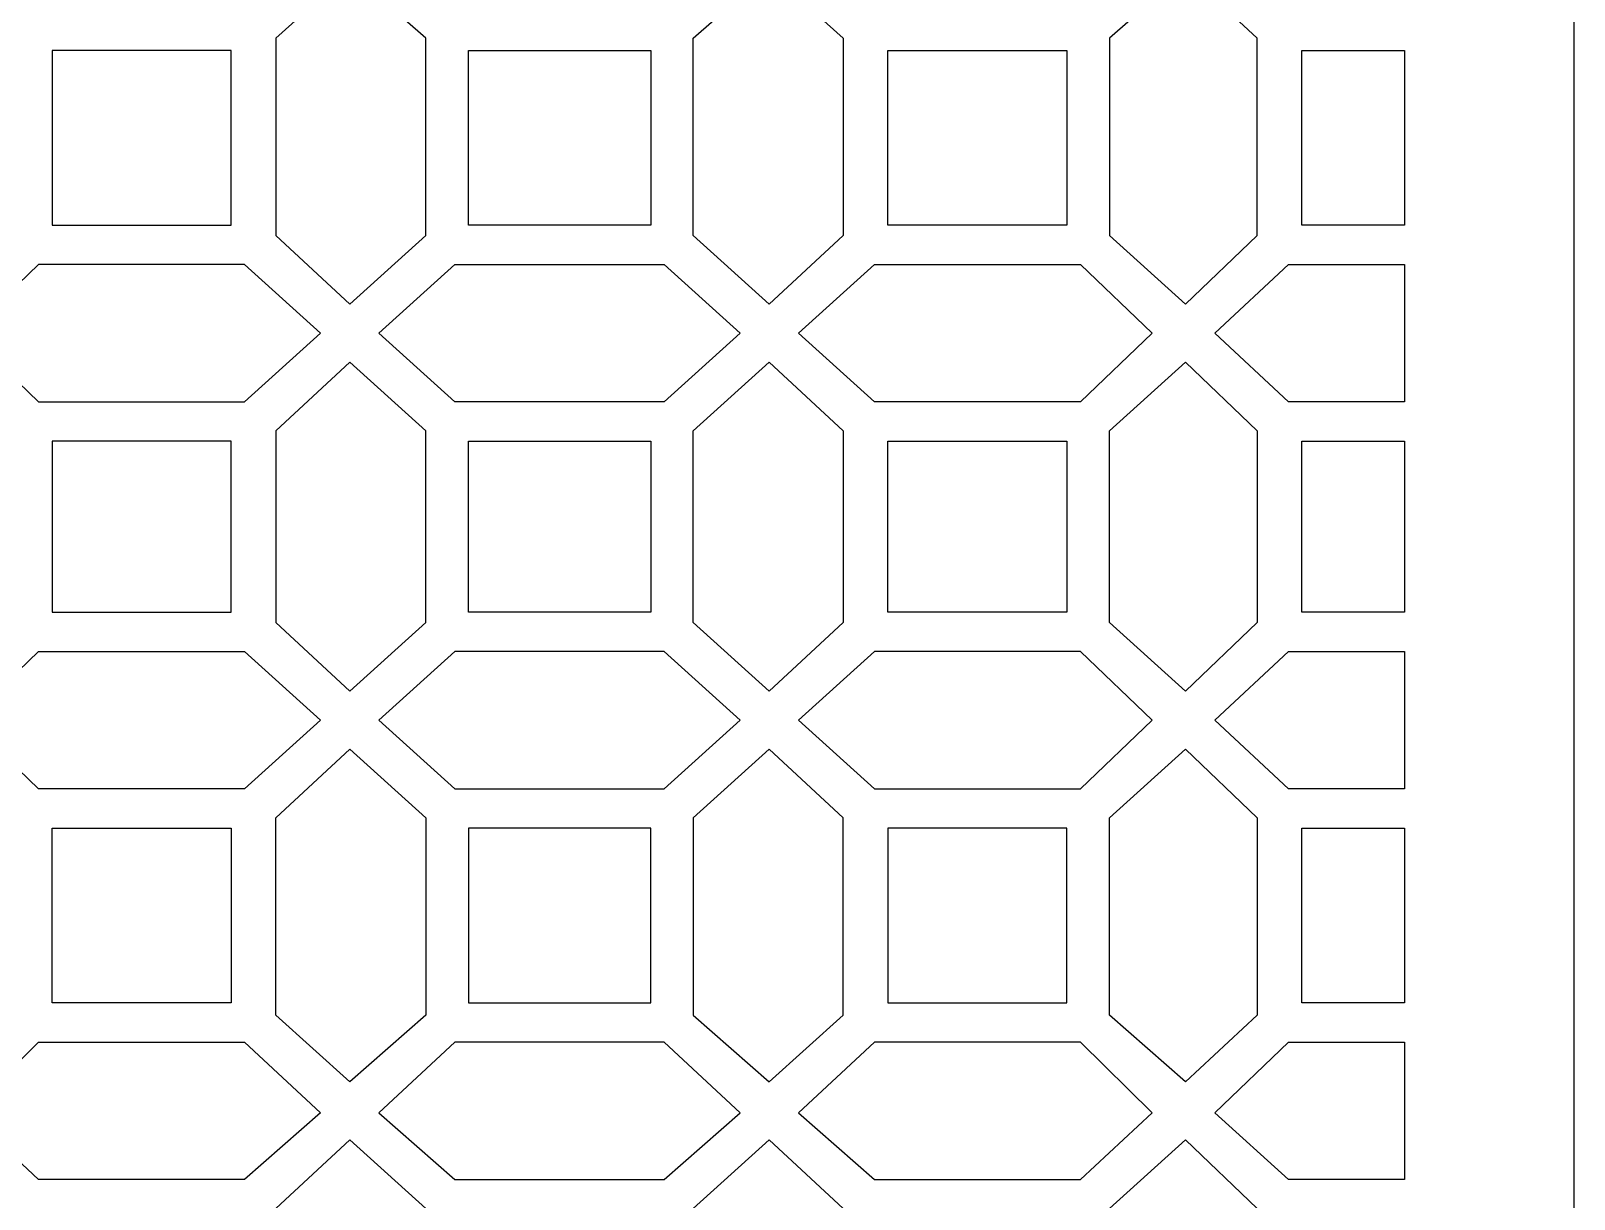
# Model space of a CAD drawing. Header units: centimetres. Extents: x -15.2 to -1.9, y -9.5 to 9.5.
# Drawn here: x -12.348 to -9.087, y -7.147 to -4.678 of the extents above; entities that cross this region are included whole.
import ezdxf

# ---------------------------------------------------------------- set-up
doc = ezdxf.new("R2010")
doc.units = ezdxf.units.CM
doc.header["$MEASUREMENT"] = 0
doc.layers.add('layer 1', color=7, linetype='Continuous')

msp = doc.modelspace()

# ---------------------------------------------------------------- linework, layer by layer
at = {"layer": 'layer 1', "color": 250}
for points, knots in [([(-15.18113, 9.50001), (-15.18113, 9.50001), (-9.08679, 9.50001), (-9.08679, 9.50001), (-9.08679, 9.50001), (-9.08679, 9.50001), (-9.08679, -9.5), (-9.08679, -9.5), (-9.08679, -9.5), (-9.08679, -9.5), (-15.18113, -9.5), (-15.18113, -9.5), (-15.18113, -9.5), (-15.18113, -9.5), (-15.18113, 9.50001), (-15.18113, 9.50001)], [0, 0, 0, 0, 0.2, 0.2, 0.2, 0.2, 0.4, 0.4, 0.4, 0.4, 0.6, 0.6, 0.6, 0.6, 1, 1, 1, 1]), ([(-11.82999, -5.11032), (-11.82999, -5.11032), (-11.83, -4.69329), (-11.83, -4.69329), (-11.83, -4.69329), (-11.83, -4.69329), (-11.67395, -4.55282), (-11.67395, -4.55282), (-11.67395, -4.55282), (-11.67395, -4.55282), (-11.51323, -4.69329), (-11.51323, -4.69329), (-11.51323, -4.69329), (-11.51323, -4.69329), (-11.51323, -5.11032), (-11.51323, -5.11032), (-11.51323, -5.11032), (-11.51323, -5.11032), (-11.67397, -5.25537), (-11.67397, -5.25537), (-11.67397, -5.25537), (-11.67397, -5.25537), (-11.82999, -5.11032), (-11.82999, -5.11032)], [0, 0, 0, 0, 0.1428571, 0.1428571, 0.1428571, 0.1428571, 0.2857143, 0.2857143, 0.2857143, 0.2857143, 0.4285714, 0.4285714, 0.4285714, 0.4285714, 0.5714286, 0.5714286, 0.5714286, 0.5714286, 0.7142857, 0.7142857, 0.7142857, 0.7142857, 1, 1, 1, 1]), ([(-10.63136, -5.11032), (-10.63136, -5.11032), (-10.63135, -4.69329), (-10.63135, -4.69329), (-10.63135, -4.69329), (-10.63135, -4.69329), (-10.7874, -4.55282), (-10.7874, -4.55282), (-10.7874, -4.55282), (-10.7874, -4.55282), (-10.94812, -4.69329), (-10.94812, -4.69329), (-10.94812, -4.69329), (-10.94812, -4.69329), (-10.94812, -5.11032), (-10.94812, -5.11032), (-10.94812, -5.11032), (-10.94812, -5.11032), (-10.78738, -5.25537), (-10.78738, -5.25537), (-10.78738, -5.25537), (-10.78738, -5.25537), (-10.63136, -5.11032), (-10.63136, -5.11032)], [0, 0, 0, 0, 0.1428571, 0.1428571, 0.1428571, 0.1428571, 0.2857143, 0.2857143, 0.2857143, 0.2857143, 0.4285714, 0.4285714, 0.4285714, 0.4285714, 0.5714286, 0.5714286, 0.5714286, 0.5714286, 0.7142857, 0.7142857, 0.7142857, 0.7142857, 1, 1, 1, 1]), ([(-10.06866, -5.11032), (-10.06866, -5.11032), (-10.06866, -4.69329), (-10.06866, -4.69329), (-10.06866, -4.69329), (-10.06866, -4.69329), (-9.90769, -4.55282), (-9.90769, -4.55282), (-9.90769, -4.55282), (-9.90769, -4.55282), (-9.75637, -4.69329), (-9.75637, -4.69329), (-9.75637, -4.69329), (-9.75637, -4.69329), (-9.75637, -5.11032), (-9.75637, -5.11032), (-9.75637, -5.11032), (-9.75637, -5.11032), (-9.90769, -5.25537), (-9.90769, -5.25537), (-9.90769, -5.25537), (-9.90769, -5.25537), (-10.06866, -5.11032), (-10.06866, -5.11032)], [0, 0, 0, 0, 0.1428571, 0.1428571, 0.1428571, 0.1428571, 0.2857143, 0.2857143, 0.2857143, 0.2857143, 0.4285714, 0.4285714, 0.4285714, 0.4285714, 0.5714286, 0.5714286, 0.5714286, 0.5714286, 0.7142857, 0.7142857, 0.7142857, 0.7142857, 1, 1, 1, 1]), ([(-11.9246, -5.08847), (-11.9246, -5.08847), (-12.30279, -5.08847), (-12.30279, -5.08847), (-12.30279, -5.08847), (-12.30279, -5.08847), (-12.30278, -4.71971), (-12.30278, -4.71971), (-12.30278, -4.71971), (-12.30278, -4.71971), (-11.9246, -4.71971), (-11.9246, -4.71971), (-11.9246, -4.71971), (-11.9246, -4.71971), (-11.9246, -5.08847), (-11.9246, -5.08847)], [0, 0, 0, 0, 0.2, 0.2, 0.2, 0.2, 0.4, 0.4, 0.4, 0.4, 0.6, 0.6, 0.6, 0.6, 1, 1, 1, 1]), ([(-11.23067, -5.08847), (-11.23067, -5.08847), (-11.03802, -5.08847), (-11.03802, -5.08847), (-11.03802, -5.08847), (-11.03802, -5.08847), (-11.03802, -4.71971), (-11.03802, -4.71971), (-11.03802, -4.71971), (-11.03802, -4.71971), (-11.23067, -4.71971), (-11.23067, -4.71971), (-11.23067, -4.71971), (-11.23067, -4.71971), (-11.42333, -4.71971), (-11.42333, -4.71971), (-11.42333, -4.71971), (-11.42333, -4.71971), (-11.42333, -5.08847), (-11.42333, -5.08847), (-11.42333, -5.08847), (-11.42333, -5.08847), (-11.23067, -5.08847), (-11.23067, -5.08847)], [0, 0, 0, 0, 0.1428571, 0.1428571, 0.1428571, 0.1428571, 0.2857143, 0.2857143, 0.2857143, 0.2857143, 0.4285714, 0.4285714, 0.4285714, 0.4285714, 0.5714286, 0.5714286, 0.5714286, 0.5714286, 0.7142857, 0.7142857, 0.7142857, 0.7142857, 1, 1, 1, 1]), ([(-10.53675, -5.08847), (-10.53675, -5.08847), (-10.15856, -5.08847), (-10.15856, -5.08847), (-10.15856, -5.08847), (-10.15856, -5.08847), (-10.15856, -4.71971), (-10.15856, -4.71971), (-10.15856, -4.71971), (-10.15856, -4.71971), (-10.53675, -4.71971), (-10.53675, -4.71971), (-10.53675, -4.71971), (-10.53675, -4.71971), (-10.53675, -5.08847), (-10.53675, -5.08847)], [0, 0, 0, 0, 0.2, 0.2, 0.2, 0.2, 0.4, 0.4, 0.4, 0.4, 0.6, 0.6, 0.6, 0.6, 1, 1, 1, 1]), ([(-9.44528, -4.71971), (-9.44528, -4.71971), (-9.46679, -4.71971), (-9.46679, -4.71971), (-9.46679, -4.71971), (-9.46679, -4.71971), (-9.662, -4.71972), (-9.662, -4.71972), (-9.662, -4.71972), (-9.662, -4.71972), (-9.66201, -5.08846), (-9.66201, -5.08846), (-9.66201, -5.08846), (-9.66201, -5.08846), (-9.46679, -5.08846), (-9.46679, -5.08846), (-9.46679, -5.08846), (-9.46679, -5.08846), (-9.44528, -5.08846), (-9.44528, -5.08846), (-9.44528, -5.08846), (-9.44528, -5.08846), (-9.44528, -4.71971), (-9.44528, -4.71971)], [0, 0, 0, 0, 0.1428571, 0.1428571, 0.1428571, 0.1428571, 0.2857143, 0.2857143, 0.2857143, 0.2857143, 0.4285714, 0.4285714, 0.4285714, 0.4285714, 0.5714286, 0.5714286, 0.5714286, 0.5714286, 0.7142857, 0.7142857, 0.7142857, 0.7142857, 1, 1, 1, 1]), ([(-11.89636, -5.17193), (-11.89636, -5.17193), (-11.73539, -5.31654), (-11.73539, -5.31654), (-11.73539, -5.31654), (-11.73539, -5.31654), (-11.89635, -5.4616), (-11.89635, -5.4616), (-11.89635, -5.4616), (-11.89635, -5.4616), (-12.33126, -5.4616), (-12.33126, -5.4616), (-12.33126, -5.4616), (-12.33126, -5.4616), (-12.48259, -5.31654), (-12.48259, -5.31654), (-12.48259, -5.31654), (-12.48259, -5.31654), (-12.33126, -5.17193), (-12.33126, -5.17193), (-12.33126, -5.17193), (-12.33126, -5.17193), (-11.89636, -5.17193), (-11.89636, -5.17193)], [0, 0, 0, 0, 0.1428571, 0.1428571, 0.1428571, 0.1428571, 0.2857143, 0.2857143, 0.2857143, 0.2857143, 0.4285714, 0.4285714, 0.4285714, 0.4285714, 0.5714286, 0.5714286, 0.5714286, 0.5714286, 0.7142857, 0.7142857, 0.7142857, 0.7142857, 1, 1, 1, 1]), ([(-11.23067, -5.46159), (-11.23067, -5.46159), (-11.00978, -5.4616), (-11.00978, -5.4616), (-11.00978, -5.4616), (-11.00978, -5.4616), (-10.84904, -5.31654), (-10.84904, -5.31654), (-10.84904, -5.31654), (-10.84904, -5.31654), (-11.00978, -5.17193), (-11.00978, -5.17193), (-11.00978, -5.17193), (-11.00978, -5.17193), (-11.23067, -5.17192), (-11.23067, -5.17192), (-11.23067, -5.17192), (-11.23067, -5.17192), (-11.45157, -5.17193), (-11.45157, -5.17193), (-11.45157, -5.17193), (-11.45157, -5.17193), (-11.61231, -5.31654), (-11.61231, -5.31654), (-11.61231, -5.31654), (-11.61231, -5.31654), (-11.45157, -5.4616), (-11.45157, -5.4616), (-11.45157, -5.4616), (-11.45157, -5.4616), (-11.23067, -5.46159), (-11.23067, -5.46159)], [0, 0, 0, 0, 0.1111111, 0.1111111, 0.1111111, 0.1111111, 0.2222222, 0.2222222, 0.2222222, 0.2222222, 0.3333333, 0.3333333, 0.3333333, 0.3333333, 0.4444444, 0.4444444, 0.4444444, 0.4444444, 0.5555556, 0.5555556, 0.5555556, 0.5555556, 0.6666667, 0.6666667, 0.6666667, 0.6666667, 0.7777778, 0.7777778, 0.7777778, 0.7777778, 1, 1, 1, 1]), ([(-10.565, -5.17193), (-10.565, -5.17193), (-10.72596, -5.31654), (-10.72596, -5.31654), (-10.72596, -5.31654), (-10.72596, -5.31654), (-10.565, -5.4616), (-10.565, -5.4616), (-10.565, -5.4616), (-10.565, -5.4616), (-10.13009, -5.4616), (-10.13009, -5.4616), (-10.13009, -5.4616), (-10.13009, -5.4616), (-9.97876, -5.31654), (-9.97876, -5.31654), (-9.97876, -5.31654), (-9.97876, -5.31654), (-10.13009, -5.17193), (-10.13009, -5.17193), (-10.13009, -5.17193), (-10.13009, -5.17193), (-10.565, -5.17193), (-10.565, -5.17193)], [0, 0, 0, 0, 0.1428571, 0.1428571, 0.1428571, 0.1428571, 0.2857143, 0.2857143, 0.2857143, 0.2857143, 0.4285714, 0.4285714, 0.4285714, 0.4285714, 0.5714286, 0.5714286, 0.5714286, 0.5714286, 0.7142857, 0.7142857, 0.7142857, 0.7142857, 1, 1, 1, 1]), ([(-9.44528, -5.17192), (-9.44528, -5.17192), (-9.46679, -5.17192), (-9.46679, -5.17192), (-9.46679, -5.17192), (-9.46679, -5.17192), (-9.69024, -5.17192), (-9.69024, -5.17192), (-9.69024, -5.17192), (-9.69024, -5.17192), (-9.84626, -5.31654), (-9.84626, -5.31654), (-9.84626, -5.31654), (-9.84626, -5.31654), (-9.69025, -5.4616), (-9.69025, -5.4616), (-9.69025, -5.4616), (-9.69025, -5.4616), (-9.46679, -5.4616), (-9.46679, -5.4616), (-9.46679, -5.4616), (-9.46679, -5.4616), (-9.44528, -5.4616), (-9.44528, -5.4616), (-9.44528, -5.4616), (-9.44528, -5.4616), (-9.44528, -5.17192), (-9.44528, -5.17192)], [0, 0, 0, 0, 0.125, 0.125, 0.125, 0.125, 0.25, 0.25, 0.25, 0.25, 0.375, 0.375, 0.375, 0.375, 0.5, 0.5, 0.5, 0.5, 0.625, 0.625, 0.625, 0.625, 0.75, 0.75, 0.75, 0.75, 1, 1, 1, 1]), ([(-11.82999, -5.72564), (-11.82999, -5.72564), (-11.82999, -5.52298), (-11.82999, -5.52298), (-11.82999, -5.52298), (-11.82999, -5.52298), (-11.67397, -5.37814), (-11.67397, -5.37814), (-11.67397, -5.37814), (-11.67397, -5.37814), (-11.51323, -5.52298), (-11.51323, -5.52298), (-11.51323, -5.52298), (-11.51323, -5.52298), (-11.51323, -5.72564), (-11.51323, -5.72564), (-11.51323, -5.72564), (-11.51323, -5.72564), (-11.51323, -5.9283), (-11.51323, -5.9283), (-11.51323, -5.9283), (-11.51323, -5.9283), (-11.67397, -6.07314), (-11.67397, -6.07314), (-11.67397, -6.07314), (-11.67397, -6.07314), (-11.82999, -5.9283), (-11.82999, -5.9283), (-11.82999, -5.9283), (-11.82999, -5.9283), (-11.82999, -5.72564), (-11.82999, -5.72564)], [0, 0, 0, 0, 0.1111111, 0.1111111, 0.1111111, 0.1111111, 0.2222222, 0.2222222, 0.2222222, 0.2222222, 0.3333333, 0.3333333, 0.3333333, 0.3333333, 0.4444444, 0.4444444, 0.4444444, 0.4444444, 0.5555556, 0.5555556, 0.5555556, 0.5555556, 0.6666667, 0.6666667, 0.6666667, 0.6666667, 0.7777778, 0.7777778, 0.7777778, 0.7777778, 1, 1, 1, 1]), ([(-10.63136, -5.72564), (-10.63136, -5.72564), (-10.63136, -5.52298), (-10.63136, -5.52298), (-10.63136, -5.52298), (-10.63136, -5.52298), (-10.78738, -5.37814), (-10.78738, -5.37814), (-10.78738, -5.37814), (-10.78738, -5.37814), (-10.94812, -5.52298), (-10.94812, -5.52298), (-10.94812, -5.52298), (-10.94812, -5.52298), (-10.94812, -5.72564), (-10.94812, -5.72564), (-10.94812, -5.72564), (-10.94812, -5.72564), (-10.94812, -5.9283), (-10.94812, -5.9283), (-10.94812, -5.9283), (-10.94812, -5.9283), (-10.78738, -6.07314), (-10.78738, -6.07314), (-10.78738, -6.07314), (-10.78738, -6.07314), (-10.63136, -5.9283), (-10.63136, -5.9283), (-10.63136, -5.9283), (-10.63136, -5.9283), (-10.63136, -5.72564), (-10.63136, -5.72564)], [0, 0, 0, 0, 0.1111111, 0.1111111, 0.1111111, 0.1111111, 0.2222222, 0.2222222, 0.2222222, 0.2222222, 0.3333333, 0.3333333, 0.3333333, 0.3333333, 0.4444444, 0.4444444, 0.4444444, 0.4444444, 0.5555556, 0.5555556, 0.5555556, 0.5555556, 0.6666667, 0.6666667, 0.6666667, 0.6666667, 0.7777778, 0.7777778, 0.7777778, 0.7777778, 1, 1, 1, 1]), ([(-9.75637, -5.72564), (-9.75637, -5.72564), (-9.75637, -5.52298), (-9.75637, -5.52298), (-9.75637, -5.52298), (-9.75637, -5.52298), (-9.90769, -5.37814), (-9.90769, -5.37814), (-9.90769, -5.37814), (-9.90769, -5.37814), (-10.06866, -5.52298), (-10.06866, -5.52298), (-10.06866, -5.52298), (-10.06866, -5.52298), (-10.06866, -5.72564), (-10.06866, -5.72564), (-10.06866, -5.72564), (-10.06866, -5.72564), (-10.06866, -5.9283), (-10.06866, -5.9283), (-10.06866, -5.9283), (-10.06866, -5.9283), (-9.90769, -6.07314), (-9.90769, -6.07314), (-9.90769, -6.07314), (-9.90769, -6.07314), (-9.75637, -5.9283), (-9.75637, -5.9283), (-9.75637, -5.9283), (-9.75637, -5.9283), (-9.75637, -5.72564), (-9.75637, -5.72564)], [0, 0, 0, 0, 0.1111111, 0.1111111, 0.1111111, 0.1111111, 0.2222222, 0.2222222, 0.2222222, 0.2222222, 0.3333333, 0.3333333, 0.3333333, 0.3333333, 0.4444444, 0.4444444, 0.4444444, 0.4444444, 0.5555556, 0.5555556, 0.5555556, 0.5555556, 0.6666667, 0.6666667, 0.6666667, 0.6666667, 0.7777778, 0.7777778, 0.7777778, 0.7777778, 1, 1, 1, 1]), ([(-12.30279, -5.72564), (-12.30279, -5.72564), (-12.30279, -5.54483), (-12.30279, -5.54483), (-12.30279, -5.54483), (-12.30279, -5.54483), (-11.9246, -5.54483), (-11.9246, -5.54483), (-11.9246, -5.54483), (-11.9246, -5.54483), (-11.9246, -5.72564), (-11.9246, -5.72564), (-11.9246, -5.72564), (-11.9246, -5.72564), (-11.9246, -5.90644), (-11.9246, -5.90644), (-11.9246, -5.90644), (-11.9246, -5.90644), (-12.30279, -5.90644), (-12.30279, -5.90644), (-12.30279, -5.90644), (-12.30279, -5.90644), (-12.30279, -5.72564), (-12.30279, -5.72564)], [0, 0, 0, 0, 0.1428571, 0.1428571, 0.1428571, 0.1428571, 0.2857143, 0.2857143, 0.2857143, 0.2857143, 0.4285714, 0.4285714, 0.4285714, 0.4285714, 0.5714286, 0.5714286, 0.5714286, 0.5714286, 0.7142857, 0.7142857, 0.7142857, 0.7142857, 1, 1, 1, 1]), ([(-11.03802, -5.72564), (-11.03802, -5.72564), (-11.03802, -5.54483), (-11.03802, -5.54483), (-11.03802, -5.54483), (-11.03802, -5.54483), (-11.23067, -5.54483), (-11.23067, -5.54483), (-11.23067, -5.54483), (-11.23067, -5.54483), (-11.42333, -5.54483), (-11.42333, -5.54483), (-11.42333, -5.54483), (-11.42333, -5.54483), (-11.42333, -5.72564), (-11.42333, -5.72564), (-11.42333, -5.72564), (-11.42333, -5.72564), (-11.42333, -5.90644), (-11.42333, -5.90644), (-11.42333, -5.90644), (-11.42333, -5.90644), (-11.23067, -5.90644), (-11.23067, -5.90644), (-11.23067, -5.90644), (-11.23067, -5.90644), (-11.03802, -5.90644), (-11.03802, -5.90644), (-11.03802, -5.90644), (-11.03802, -5.90644), (-11.03802, -5.72564), (-11.03802, -5.72564)], [0, 0, 0, 0, 0.1111111, 0.1111111, 0.1111111, 0.1111111, 0.2222222, 0.2222222, 0.2222222, 0.2222222, 0.3333333, 0.3333333, 0.3333333, 0.3333333, 0.4444444, 0.4444444, 0.4444444, 0.4444444, 0.5555556, 0.5555556, 0.5555556, 0.5555556, 0.6666667, 0.6666667, 0.6666667, 0.6666667, 0.7777778, 0.7777778, 0.7777778, 0.7777778, 1, 1, 1, 1]), ([(-10.15856, -5.72564), (-10.15856, -5.72564), (-10.15856, -5.54483), (-10.15856, -5.54483), (-10.15856, -5.54483), (-10.15856, -5.54483), (-10.53675, -5.54483), (-10.53675, -5.54483), (-10.53675, -5.54483), (-10.53675, -5.54483), (-10.53675, -5.72564), (-10.53675, -5.72564), (-10.53675, -5.72564), (-10.53675, -5.72564), (-10.53675, -5.90644), (-10.53675, -5.90644), (-10.53675, -5.90644), (-10.53675, -5.90644), (-10.15856, -5.90644), (-10.15856, -5.90644), (-10.15856, -5.90644), (-10.15856, -5.90644), (-10.15856, -5.72564), (-10.15856, -5.72564)], [0, 0, 0, 0, 0.1428571, 0.1428571, 0.1428571, 0.1428571, 0.2857143, 0.2857143, 0.2857143, 0.2857143, 0.4285714, 0.4285714, 0.4285714, 0.4285714, 0.5714286, 0.5714286, 0.5714286, 0.5714286, 0.7142857, 0.7142857, 0.7142857, 0.7142857, 1, 1, 1, 1]), ([(-9.44528, -5.54483), (-9.44528, -5.54483), (-9.46679, -5.54483), (-9.46679, -5.54483), (-9.46679, -5.54483), (-9.46679, -5.54483), (-9.662, -5.54483), (-9.662, -5.54483), (-9.662, -5.54483), (-9.662, -5.54483), (-9.662, -5.72564), (-9.662, -5.72564), (-9.662, -5.72564), (-9.662, -5.72564), (-9.662, -5.90644), (-9.662, -5.90644), (-9.662, -5.90644), (-9.662, -5.90644), (-9.46679, -5.90644), (-9.46679, -5.90644), (-9.46679, -5.90644), (-9.46679, -5.90644), (-9.44528, -5.90644), (-9.44528, -5.90644), (-9.44528, -5.90644), (-9.44528, -5.90644), (-9.44528, -5.54483), (-9.44528, -5.54483)], [0, 0, 0, 0, 0.125, 0.125, 0.125, 0.125, 0.25, 0.25, 0.25, 0.25, 0.375, 0.375, 0.375, 0.375, 0.5, 0.5, 0.5, 0.5, 0.625, 0.625, 0.625, 0.625, 0.75, 0.75, 0.75, 0.75, 1, 1, 1, 1]), ([(-11.89636, -6.27935), (-11.89636, -6.27935), (-11.73539, -6.13474), (-11.73539, -6.13474), (-11.73539, -6.13474), (-11.73539, -6.13474), (-11.89635, -5.98967), (-11.89635, -5.98967), (-11.89635, -5.98967), (-11.89635, -5.98967), (-12.33126, -5.98968), (-12.33126, -5.98968), (-12.33126, -5.98968), (-12.33126, -5.98968), (-12.48259, -6.13474), (-12.48259, -6.13474), (-12.48259, -6.13474), (-12.48259, -6.13474), (-12.33126, -6.27935), (-12.33126, -6.27935), (-12.33126, -6.27935), (-12.33126, -6.27935), (-11.89636, -6.27935), (-11.89636, -6.27935)], [0, 0, 0, 0, 0.1428571, 0.1428571, 0.1428571, 0.1428571, 0.2857143, 0.2857143, 0.2857143, 0.2857143, 0.4285714, 0.4285714, 0.4285714, 0.4285714, 0.5714286, 0.5714286, 0.5714286, 0.5714286, 0.7142857, 0.7142857, 0.7142857, 0.7142857, 1, 1, 1, 1]), ([(-11.23067, -5.98968), (-11.23067, -5.98968), (-11.00978, -5.98968), (-11.00978, -5.98968), (-11.00978, -5.98968), (-11.00978, -5.98968), (-10.84904, -6.13474), (-10.84904, -6.13474), (-10.84904, -6.13474), (-10.84904, -6.13474), (-11.00978, -6.27935), (-11.00978, -6.27935), (-11.00978, -6.27935), (-11.00978, -6.27935), (-11.23067, -6.27936), (-11.23067, -6.27936), (-11.23067, -6.27936), (-11.23067, -6.27936), (-11.45157, -6.27935), (-11.45157, -6.27935), (-11.45157, -6.27935), (-11.45157, -6.27935), (-11.61231, -6.13474), (-11.61231, -6.13474), (-11.61231, -6.13474), (-11.61231, -6.13474), (-11.45157, -5.98968), (-11.45157, -5.98968), (-11.45157, -5.98968), (-11.45157, -5.98968), (-11.23067, -5.98968), (-11.23067, -5.98968)], [0, 0, 0, 0, 0.1111111, 0.1111111, 0.1111111, 0.1111111, 0.2222222, 0.2222222, 0.2222222, 0.2222222, 0.3333333, 0.3333333, 0.3333333, 0.3333333, 0.4444444, 0.4444444, 0.4444444, 0.4444444, 0.5555556, 0.5555556, 0.5555556, 0.5555556, 0.6666667, 0.6666667, 0.6666667, 0.6666667, 0.7777778, 0.7777778, 0.7777778, 0.7777778, 1, 1, 1, 1]), ([(-10.565, -6.27935), (-10.565, -6.27935), (-10.72596, -6.13474), (-10.72596, -6.13474), (-10.72596, -6.13474), (-10.72596, -6.13474), (-10.565, -5.98967), (-10.565, -5.98967), (-10.565, -5.98967), (-10.565, -5.98967), (-10.13009, -5.98968), (-10.13009, -5.98968), (-10.13009, -5.98968), (-10.13009, -5.98968), (-9.97876, -6.13474), (-9.97876, -6.13474), (-9.97876, -6.13474), (-9.97876, -6.13474), (-10.13009, -6.27935), (-10.13009, -6.27935), (-10.13009, -6.27935), (-10.13009, -6.27935), (-10.565, -6.27935), (-10.565, -6.27935)], [0, 0, 0, 0, 0.1428571, 0.1428571, 0.1428571, 0.1428571, 0.2857143, 0.2857143, 0.2857143, 0.2857143, 0.4285714, 0.4285714, 0.4285714, 0.4285714, 0.5714286, 0.5714286, 0.5714286, 0.5714286, 0.7142857, 0.7142857, 0.7142857, 0.7142857, 1, 1, 1, 1]), ([(-9.44528, -5.98968), (-9.44528, -5.98968), (-9.46679, -5.98968), (-9.46679, -5.98968), (-9.46679, -5.98968), (-9.46679, -5.98968), (-9.69025, -5.98967), (-9.69025, -5.98967), (-9.69025, -5.98967), (-9.69025, -5.98967), (-9.84626, -6.13474), (-9.84626, -6.13474), (-9.84626, -6.13474), (-9.84626, -6.13474), (-9.69024, -6.27936), (-9.69024, -6.27936), (-9.69024, -6.27936), (-9.69024, -6.27936), (-9.46679, -6.27936), (-9.46679, -6.27936), (-9.46679, -6.27936), (-9.46679, -6.27936), (-9.44528, -6.27936), (-9.44528, -6.27936), (-9.44528, -6.27936), (-9.44528, -6.27936), (-9.44528, -5.98968), (-9.44528, -5.98968)], [0, 0, 0, 0, 0.125, 0.125, 0.125, 0.125, 0.25, 0.25, 0.25, 0.25, 0.375, 0.375, 0.375, 0.375, 0.5, 0.5, 0.5, 0.5, 0.625, 0.625, 0.625, 0.625, 0.75, 0.75, 0.75, 0.75, 1, 1, 1, 1]), ([(-11.82999, -6.34096), (-11.82999, -6.34096), (-11.83, -6.75798), (-11.83, -6.75798), (-11.83, -6.75798), (-11.83, -6.75798), (-11.67395, -6.89846), (-11.67395, -6.89846), (-11.67395, -6.89846), (-11.67395, -6.89846), (-11.51323, -6.75798), (-11.51323, -6.75798), (-11.51323, -6.75798), (-11.51323, -6.75798), (-11.51323, -6.34096), (-11.51323, -6.34096), (-11.51323, -6.34096), (-11.51323, -6.34096), (-11.67397, -6.1959), (-11.67397, -6.1959), (-11.67397, -6.1959), (-11.67397, -6.1959), (-11.82999, -6.34096), (-11.82999, -6.34096)], [0, 0, 0, 0, 0.1428571, 0.1428571, 0.1428571, 0.1428571, 0.2857143, 0.2857143, 0.2857143, 0.2857143, 0.4285714, 0.4285714, 0.4285714, 0.4285714, 0.5714286, 0.5714286, 0.5714286, 0.5714286, 0.7142857, 0.7142857, 0.7142857, 0.7142857, 1, 1, 1, 1]), ([(-10.63136, -6.34096), (-10.63136, -6.34096), (-10.63135, -6.75798), (-10.63135, -6.75798), (-10.63135, -6.75798), (-10.63135, -6.75798), (-10.7874, -6.89846), (-10.7874, -6.89846), (-10.7874, -6.89846), (-10.7874, -6.89846), (-10.94812, -6.75798), (-10.94812, -6.75798), (-10.94812, -6.75798), (-10.94812, -6.75798), (-10.94812, -6.34096), (-10.94812, -6.34096), (-10.94812, -6.34096), (-10.94812, -6.34096), (-10.78738, -6.1959), (-10.78738, -6.1959), (-10.78738, -6.1959), (-10.78738, -6.1959), (-10.63136, -6.34096), (-10.63136, -6.34096)], [0, 0, 0, 0, 0.1428571, 0.1428571, 0.1428571, 0.1428571, 0.2857143, 0.2857143, 0.2857143, 0.2857143, 0.4285714, 0.4285714, 0.4285714, 0.4285714, 0.5714286, 0.5714286, 0.5714286, 0.5714286, 0.7142857, 0.7142857, 0.7142857, 0.7142857, 1, 1, 1, 1]), ([(-10.06866, -6.34096), (-10.06866, -6.34096), (-10.06866, -6.75798), (-10.06866, -6.75798), (-10.06866, -6.75798), (-10.06866, -6.75798), (-9.90769, -6.89846), (-9.90769, -6.89846), (-9.90769, -6.89846), (-9.90769, -6.89846), (-9.75637, -6.75799), (-9.75637, -6.75799), (-9.75637, -6.75799), (-9.75637, -6.75799), (-9.75637, -6.34096), (-9.75637, -6.34096), (-9.75637, -6.34096), (-9.75637, -6.34096), (-9.90769, -6.19591), (-9.90769, -6.19591), (-9.90769, -6.19591), (-9.90769, -6.19591), (-10.06866, -6.34096), (-10.06866, -6.34096)], [0, 0, 0, 0, 0.1428571, 0.1428571, 0.1428571, 0.1428571, 0.2857143, 0.2857143, 0.2857143, 0.2857143, 0.4285714, 0.4285714, 0.4285714, 0.4285714, 0.5714286, 0.5714286, 0.5714286, 0.5714286, 0.7142857, 0.7142857, 0.7142857, 0.7142857, 1, 1, 1, 1]), ([(-11.9246, -6.36281), (-11.9246, -6.36281), (-12.30279, -6.36281), (-12.30279, -6.36281), (-12.30279, -6.36281), (-12.30279, -6.36281), (-12.30278, -6.73156), (-12.30278, -6.73156), (-12.30278, -6.73156), (-12.30278, -6.73156), (-11.9246, -6.73156), (-11.9246, -6.73156), (-11.9246, -6.73156), (-11.9246, -6.73156), (-11.9246, -6.36281), (-11.9246, -6.36281)], [0, 0, 0, 0, 0.2, 0.2, 0.2, 0.2, 0.4, 0.4, 0.4, 0.4, 0.6, 0.6, 0.6, 0.6, 1, 1, 1, 1]), ([(-11.23067, -6.36281), (-11.23067, -6.36281), (-11.03802, -6.36281), (-11.03802, -6.36281), (-11.03802, -6.36281), (-11.03802, -6.36281), (-11.03802, -6.73156), (-11.03802, -6.73156), (-11.03802, -6.73156), (-11.03802, -6.73156), (-11.23067, -6.73156), (-11.23067, -6.73156), (-11.23067, -6.73156), (-11.23067, -6.73156), (-11.42333, -6.73156), (-11.42333, -6.73156), (-11.42333, -6.73156), (-11.42333, -6.73156), (-11.42333, -6.36281), (-11.42333, -6.36281), (-11.42333, -6.36281), (-11.42333, -6.36281), (-11.23067, -6.36281), (-11.23067, -6.36281)], [0, 0, 0, 0, 0.1428571, 0.1428571, 0.1428571, 0.1428571, 0.2857143, 0.2857143, 0.2857143, 0.2857143, 0.4285714, 0.4285714, 0.4285714, 0.4285714, 0.5714286, 0.5714286, 0.5714286, 0.5714286, 0.7142857, 0.7142857, 0.7142857, 0.7142857, 1, 1, 1, 1]), ([(-10.53675, -6.36281), (-10.53675, -6.36281), (-10.15856, -6.36281), (-10.15856, -6.36281), (-10.15856, -6.36281), (-10.15856, -6.36281), (-10.15856, -6.73156), (-10.15856, -6.73156), (-10.15856, -6.73156), (-10.15856, -6.73156), (-10.53675, -6.73156), (-10.53675, -6.73156), (-10.53675, -6.73156), (-10.53675, -6.73156), (-10.53675, -6.36281), (-10.53675, -6.36281)], [0, 0, 0, 0, 0.2, 0.2, 0.2, 0.2, 0.4, 0.4, 0.4, 0.4, 0.6, 0.6, 0.6, 0.6, 1, 1, 1, 1]), ([(-9.44528, -6.36281), (-9.44528, -6.36281), (-9.46679, -6.36281), (-9.46679, -6.36281), (-9.46679, -6.36281), (-9.46679, -6.36281), (-9.66201, -6.36281), (-9.66201, -6.36281), (-9.66201, -6.36281), (-9.66201, -6.36281), (-9.662, -6.73155), (-9.662, -6.73155), (-9.662, -6.73155), (-9.662, -6.73155), (-9.46679, -6.73156), (-9.46679, -6.73156), (-9.46679, -6.73156), (-9.46679, -6.73156), (-9.44528, -6.73156), (-9.44528, -6.73156), (-9.44528, -6.73156), (-9.44528, -6.73156), (-9.44528, -6.36281), (-9.44528, -6.36281)], [0, 0, 0, 0, 0.1428571, 0.1428571, 0.1428571, 0.1428571, 0.2857143, 0.2857143, 0.2857143, 0.2857143, 0.4285714, 0.4285714, 0.4285714, 0.4285714, 0.5714286, 0.5714286, 0.5714286, 0.5714286, 0.7142857, 0.7142857, 0.7142857, 0.7142857, 1, 1, 1, 1]), ([(-11.89636, -7.10491), (-11.89636, -7.10491), (-11.73539, -6.96443), (-11.73539, -6.96443), (-11.73539, -6.96443), (-11.73539, -6.96443), (-11.89635, -6.81501), (-11.89635, -6.81501), (-11.89635, -6.81501), (-11.89635, -6.81501), (-12.33126, -6.81501), (-12.33126, -6.81501), (-12.33126, -6.81501), (-12.33126, -6.81501), (-12.48259, -6.96443), (-12.48259, -6.96443), (-12.48259, -6.96443), (-12.48259, -6.96443), (-12.33126, -7.10489), (-12.33126, -7.10489), (-12.33126, -7.10489), (-12.33126, -7.10489), (-11.89636, -7.10491), (-11.89636, -7.10491)], [0, 0, 0, 0, 0.1428571, 0.1428571, 0.1428571, 0.1428571, 0.2857143, 0.2857143, 0.2857143, 0.2857143, 0.4285714, 0.4285714, 0.4285714, 0.4285714, 0.5714286, 0.5714286, 0.5714286, 0.5714286, 0.7142857, 0.7142857, 0.7142857, 0.7142857, 1, 1, 1, 1]), ([(-11.23067, -6.81501), (-11.23067, -6.81501), (-11.00978, -6.81501), (-11.00978, -6.81501), (-11.00978, -6.81501), (-11.00978, -6.81501), (-10.84904, -6.96443), (-10.84904, -6.96443), (-10.84904, -6.96443), (-10.84904, -6.96443), (-11.00978, -7.1049), (-11.00978, -7.1049), (-11.00978, -7.1049), (-11.00978, -7.1049), (-11.23067, -7.10489), (-11.23067, -7.10489), (-11.23067, -7.10489), (-11.23067, -7.10489), (-11.45157, -7.1049), (-11.45157, -7.1049), (-11.45157, -7.1049), (-11.45157, -7.1049), (-11.61231, -6.96443), (-11.61231, -6.96443), (-11.61231, -6.96443), (-11.61231, -6.96443), (-11.45157, -6.81501), (-11.45157, -6.81501), (-11.45157, -6.81501), (-11.45157, -6.81501), (-11.23067, -6.81501), (-11.23067, -6.81501)], [0, 0, 0, 0, 0.1111111, 0.1111111, 0.1111111, 0.1111111, 0.2222222, 0.2222222, 0.2222222, 0.2222222, 0.3333333, 0.3333333, 0.3333333, 0.3333333, 0.4444444, 0.4444444, 0.4444444, 0.4444444, 0.5555556, 0.5555556, 0.5555556, 0.5555556, 0.6666667, 0.6666667, 0.6666667, 0.6666667, 0.7777778, 0.7777778, 0.7777778, 0.7777778, 1, 1, 1, 1]), ([(-10.565, -7.10491), (-10.565, -7.10491), (-10.72596, -6.96443), (-10.72596, -6.96443), (-10.72596, -6.96443), (-10.72596, -6.96443), (-10.565, -6.81501), (-10.565, -6.81501), (-10.565, -6.81501), (-10.565, -6.81501), (-10.13009, -6.81501), (-10.13009, -6.81501), (-10.13009, -6.81501), (-10.13009, -6.81501), (-9.97876, -6.96443), (-9.97876, -6.96443), (-9.97876, -6.96443), (-9.97876, -6.96443), (-10.13009, -7.10489), (-10.13009, -7.10489), (-10.13009, -7.10489), (-10.13009, -7.10489), (-10.565, -7.10491), (-10.565, -7.10491)], [0, 0, 0, 0, 0.1428571, 0.1428571, 0.1428571, 0.1428571, 0.2857143, 0.2857143, 0.2857143, 0.2857143, 0.4285714, 0.4285714, 0.4285714, 0.4285714, 0.5714286, 0.5714286, 0.5714286, 0.5714286, 0.7142857, 0.7142857, 0.7142857, 0.7142857, 1, 1, 1, 1]), ([(-9.44528, -6.81501), (-9.44528, -6.81501), (-9.46679, -6.81501), (-9.46679, -6.81501), (-9.46679, -6.81501), (-9.46679, -6.81501), (-9.69025, -6.81501), (-9.69025, -6.81501), (-9.69025, -6.81501), (-9.69025, -6.81501), (-9.84626, -6.96443), (-9.84626, -6.96443), (-9.84626, -6.96443), (-9.84626, -6.96443), (-9.69025, -7.10489), (-9.69025, -7.10489), (-9.69025, -7.10489), (-9.69025, -7.10489), (-9.46679, -7.1049), (-9.46679, -7.1049), (-9.46679, -7.1049), (-9.46679, -7.1049), (-9.44528, -7.1049), (-9.44528, -7.1049), (-9.44528, -7.1049), (-9.44528, -7.1049), (-9.44528, -6.81501), (-9.44528, -6.81501)], [0, 0, 0, 0, 0.125, 0.125, 0.125, 0.125, 0.25, 0.25, 0.25, 0.25, 0.375, 0.375, 0.375, 0.375, 0.5, 0.5, 0.5, 0.5, 0.625, 0.625, 0.625, 0.625, 0.75, 0.75, 0.75, 0.75, 1, 1, 1, 1]), ([(-11.51323, -7.36801), (-11.51323, -7.36801), (-11.51323, -7.16629), (-11.51323, -7.16629), (-11.51323, -7.16629), (-11.51323, -7.16629), (-11.67397, -7.02145), (-11.67397, -7.02145), (-11.67397, -7.02145), (-11.67397, -7.02145), (-11.83, -7.16628), (-11.83, -7.16628), (-11.83, -7.16628), (-11.83, -7.16628), (-11.82999, -7.36801), (-11.82999, -7.36801), (-11.82999, -7.36801), (-11.82999, -7.36801), (-11.83, -7.56974), (-11.83, -7.56974), (-11.83, -7.56974), (-11.83, -7.56974), (-11.67397, -7.71457), (-11.67397, -7.71457), (-11.67397, -7.71457), (-11.67397, -7.71457), (-11.51323, -7.56973), (-11.51323, -7.56973), (-11.51323, -7.56973), (-11.51323, -7.56973), (-11.51323, -7.36801), (-11.51323, -7.36801)], [0, 0, 0, 0, 0.1111111, 0.1111111, 0.1111111, 0.1111111, 0.2222222, 0.2222222, 0.2222222, 0.2222222, 0.3333333, 0.3333333, 0.3333333, 0.3333333, 0.4444444, 0.4444444, 0.4444444, 0.4444444, 0.5555556, 0.5555556, 0.5555556, 0.5555556, 0.6666667, 0.6666667, 0.6666667, 0.6666667, 0.7777778, 0.7777778, 0.7777778, 0.7777778, 1, 1, 1, 1]), ([(-10.63136, -7.36801), (-10.63136, -7.36801), (-10.63135, -7.16628), (-10.63135, -7.16628), (-10.63135, -7.16628), (-10.63135, -7.16628), (-10.78738, -7.02145), (-10.78738, -7.02145), (-10.78738, -7.02145), (-10.78738, -7.02145), (-10.94812, -7.16629), (-10.94812, -7.16629), (-10.94812, -7.16629), (-10.94812, -7.16629), (-10.94812, -7.36801), (-10.94812, -7.36801), (-10.94812, -7.36801), (-10.94812, -7.36801), (-10.94812, -7.56973), (-10.94812, -7.56973), (-10.94812, -7.56973), (-10.94812, -7.56973), (-10.78738, -7.71457), (-10.78738, -7.71457), (-10.78738, -7.71457), (-10.78738, -7.71457), (-10.63135, -7.56974), (-10.63135, -7.56974), (-10.63135, -7.56974), (-10.63135, -7.56974), (-10.63136, -7.36801), (-10.63136, -7.36801)], [0, 0, 0, 0, 0.1111111, 0.1111111, 0.1111111, 0.1111111, 0.2222222, 0.2222222, 0.2222222, 0.2222222, 0.3333333, 0.3333333, 0.3333333, 0.3333333, 0.4444444, 0.4444444, 0.4444444, 0.4444444, 0.5555556, 0.5555556, 0.5555556, 0.5555556, 0.6666667, 0.6666667, 0.6666667, 0.6666667, 0.7777778, 0.7777778, 0.7777778, 0.7777778, 1, 1, 1, 1]), ([(-9.75637, -7.36801), (-9.75637, -7.36801), (-9.75637, -7.16628), (-9.75637, -7.16628), (-9.75637, -7.16628), (-9.75637, -7.16628), (-9.9077, -7.02145), (-9.9077, -7.02145), (-9.9077, -7.02145), (-9.9077, -7.02145), (-10.06866, -7.16628), (-10.06866, -7.16628), (-10.06866, -7.16628), (-10.06866, -7.16628), (-10.06866, -7.36801), (-10.06866, -7.36801), (-10.06866, -7.36801), (-10.06866, -7.36801), (-10.06866, -7.56974), (-10.06866, -7.56974), (-10.06866, -7.56974), (-10.06866, -7.56974), (-9.9077, -7.71457), (-9.9077, -7.71457), (-9.9077, -7.71457), (-9.9077, -7.71457), (-9.75637, -7.56974), (-9.75637, -7.56974), (-9.75637, -7.56974), (-9.75637, -7.56974), (-9.75637, -7.36801), (-9.75637, -7.36801)], [0, 0, 0, 0, 0.1111111, 0.1111111, 0.1111111, 0.1111111, 0.2222222, 0.2222222, 0.2222222, 0.2222222, 0.3333333, 0.3333333, 0.3333333, 0.3333333, 0.4444444, 0.4444444, 0.4444444, 0.4444444, 0.5555556, 0.5555556, 0.5555556, 0.5555556, 0.6666667, 0.6666667, 0.6666667, 0.6666667, 0.7777778, 0.7777778, 0.7777778, 0.7777778, 1, 1, 1, 1])]:
    msp.add_open_spline(points, degree=3, knots=knots, dxfattribs=at)

doc.saveas('drawing.dxf')
